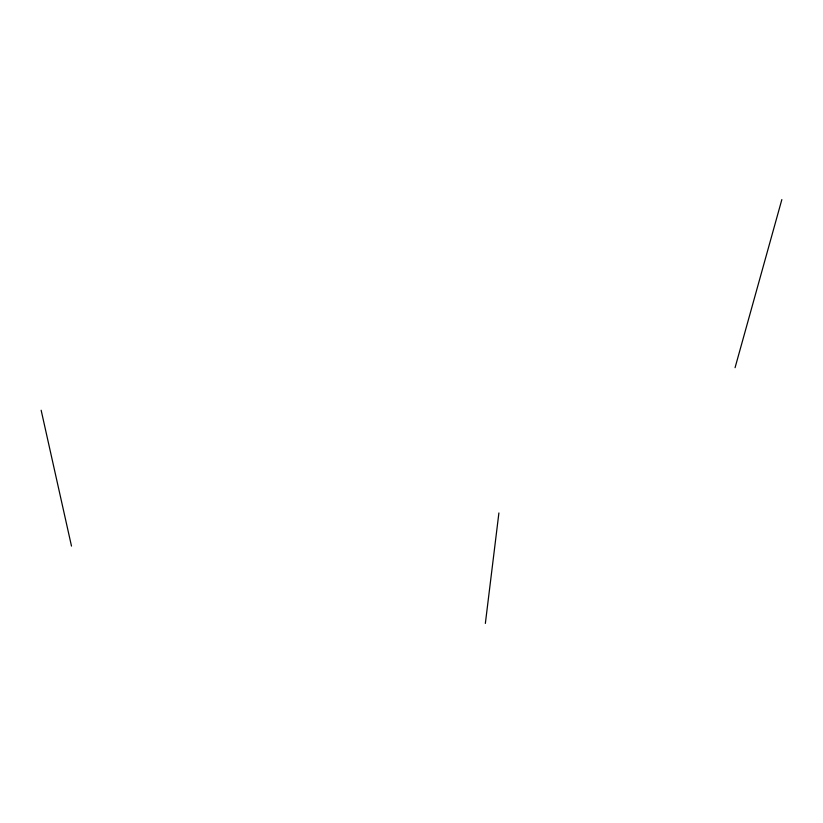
<?xml version="1.0" encoding="UTF-8"?>
<svg xmlns="http://www.w3.org/2000/svg" width="823" height="823" viewBox="0 0 823 823"><rect width="100%" height="100%" fill="white"/><g stroke="black" fill="none" stroke-linecap="round" stroke-linejoin="round"><path stroke-width="1.23" d="M485.354 623.423L498.903 512.945M735.062 367.686L781.85 199.578M41.15 410.245L71.488 546.081"/></g></svg>
